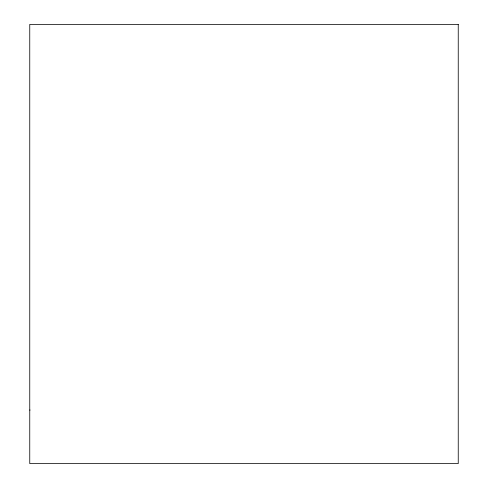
<?xml version="1.0" encoding="UTF-8"?>
<svg xmlns="http://www.w3.org/2000/svg" width="488" height="488" viewBox="0 0 488 488"><rect width="100%" height="100%" fill="white"/><g stroke="black" fill="none" stroke-linecap="round" stroke-linejoin="round"><path stroke-width="0.73" d="M29.756 410.042L30.122 410.042M458.244 24.4L29.756 24.4L29.756 463.6L458.244 463.6L458.244 24.4"/></g></svg>
